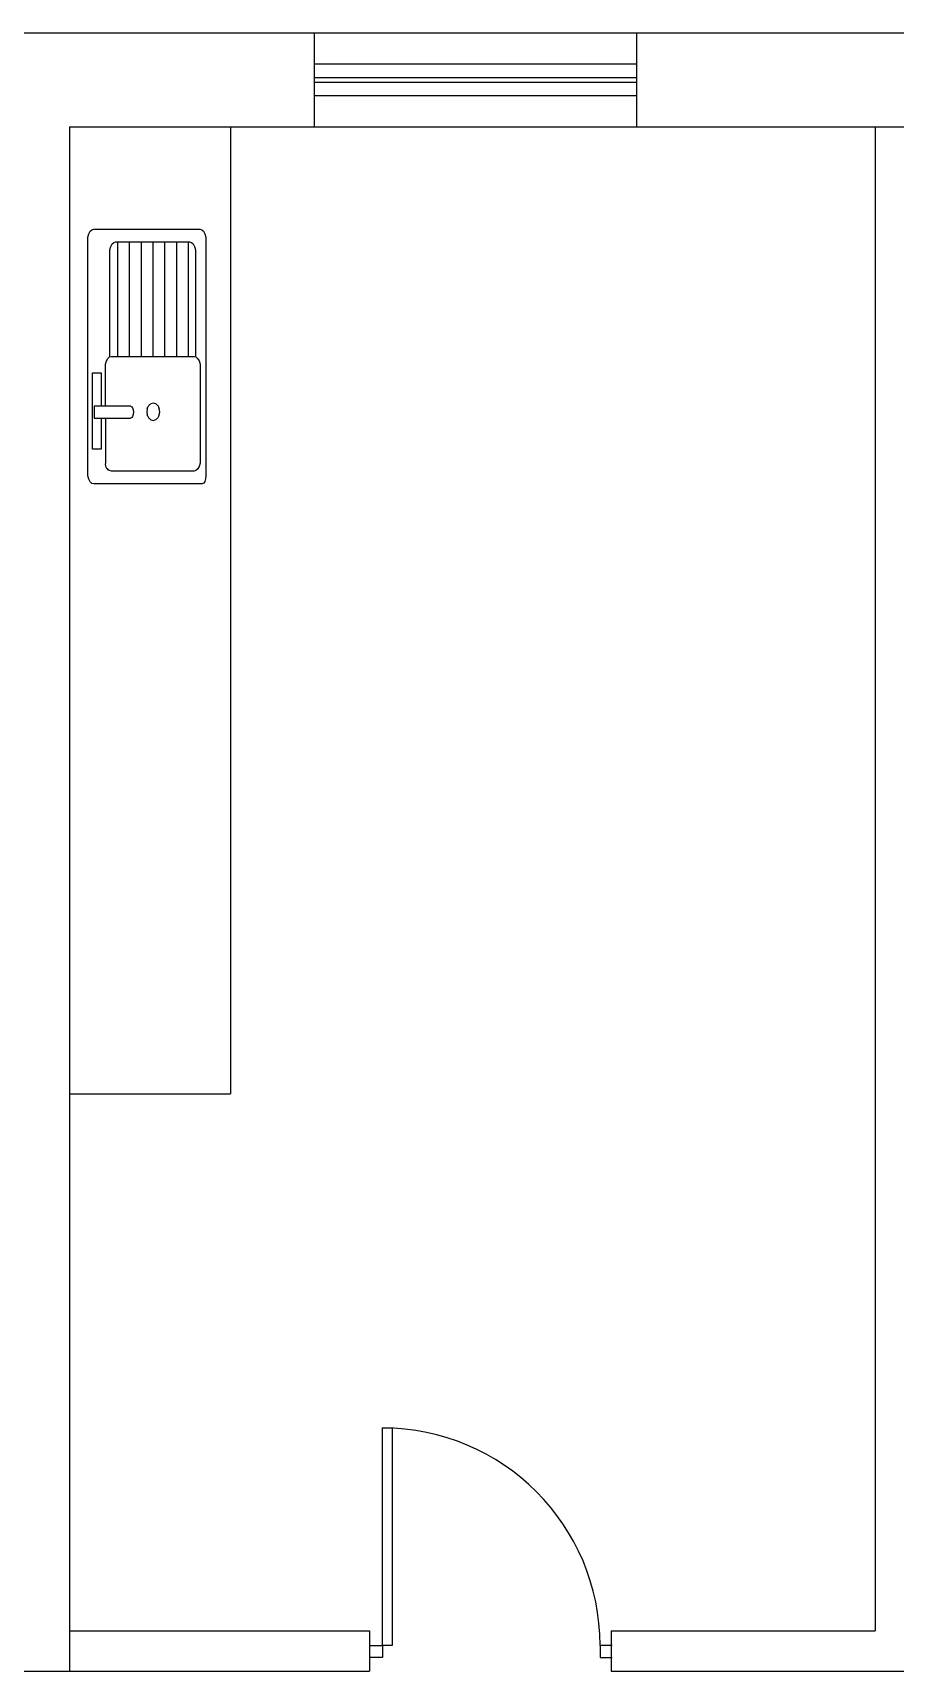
# Model space of a CAD drawing. Extents: x -211487 to 129179, y -113885 to 115281.
# Drawn here: x -26328 to -23116, y -89615 to -83515 of the extents above; entities that cross this region are included whole.
import ezdxf

# ---------------------------------------------------------------- set-up
doc = ezdxf.new("R2010")
doc.units = 0
doc.layers.get('0').update_dxf_attribs({"linetype": 'CONTINUOUS'})
for name, color, linetype in [('BLD-PART', 7, 'CONTINUOUS'), ('BLD-STRUCT', 7, 'CONTINUOUS'), ('DOOR', 7, 'CONTINUOUS'), ('FURNITURE', 7, 'CONTINUOUS'), ('SAN-FIT', 7, 'CONTINUOUS')]:
    doc.layers.add(name, color=color, linetype=linetype)

# ---------------------------------------------------------------- blocks, each defined once
blk = doc.blocks.new('SINKRH')
for p, q in [((0, 0.4687), (0, -0.4688)), ((0.9687, 0.5), (0.05, 0.5002)), ((1, -0.4686), (1, 0.4687)), ((0.1531, 0.4318), (0.1499, 0.422)), ((0.1499, 0.422), (0.1508, 0.4192)), ((0.1508, 0.4192), (0.1508, 0.242)), ((0.2, 0.4502), (0.1799, 0.4479)), ((0.9, 0.4502), (0.2, 0.4502)), ((0.95, 0.0308), (0.95, 0.4189)), ((0.1136, 0.3644), (0.0386, 0.3644)), ((0.0386, 0.3644), (0.0386, 0.0644)), ((0.1136, 0.242), (0.1136, 0.3644)), ((0.0516, 0.1954), (0.0516, 0.242)), ((0.0516, 0.242), (0.3617, 0.242)), ((0.3617, 0.1954), (0.0516, 0.1954)), ((0.1136, 0.0644), (0.1136, 0.1954)), ((0.15, 0.1954), (0.15, 0.0308)), ((0.4997, 0.2171), (0.5033, 0.2291)), ((0.5033, 0.2051), (0.4997, 0.2171)), ((0.5341, 0.249), (0.5538, 0.2509)), ((0.5538, 0.2509), (0.5755, 0.2481)), ((0.6044, 0.2291), (0.608, 0.2171)), ((0.608, 0.2171), (0.6044, 0.2051)), ((0.5538, 0.1832), (0.5322, 0.186)), ((0.5755, 0.186), (0.5538, 0.1832)), ((0.0386, 0.0644), (0.1136, 0.0644)), ((0.1851, 0.001), (0.1851, -0.4188)), ((0.9121, -0.4188), (0.9121, 0.0005)), ((0.2, -0.0004), (0.9, -0.0004)), ((0.25, -0.45), (0.25, -0.0004)), ((0.35, -0.45), (0.35, -0.0004)), ((0.45, -0.45), (0.45, -0.0004)), ((0.55, -0.45), (0.55, -0.0004)), ((0.65, -0.45), (0.65, -0.0004)), ((0.75, -0.45), (0.75, -0.0004)), ((0.85, -0.45), (0.85, -0.0004)), ((0.2351, -0.45), (0.8621, -0.45)), ((0.05, -0.4998), (0.95, -0.4998))]:
    blk.add_line(p, q)
for centre, radius, start, end in [((0.0479, 0.448), 0.0522, 87.70731, 156.59507), ((0.9687, 0.4687), 0.0313, 360, 90), ((0.1824, 0.4102), 0.0364, 119.36759, 143.64381), ((0.193, 0.3914), 0.058, 103.12073, 119.36759), ((0.9023, 0.3982), 0.0521, 23.49901, 92.49022), ((0.3617, 0.2187), 0.0233, 270, 90), ((0.5369, 0.2068), 0.0403, 122.00538, 146.4659), ((0.5369, 0.2273), 0.0403, 213.5341, 237.99462), ((0.5507, 0.1847), 0.0663, 104.51428, 122.00538), ((0.5471, 0.2437), 0.0596, 237.99462, 255.48572), ((0.5605, 0.1905), 0.0596, 57.99462, 75.48572), ((0.5605, 0.2437), 0.0596, 284.51428, 302.00538), ((0.5708, 0.2068), 0.0403, 33.5341, 57.99462), ((0.5708, 0.2273), 0.0403, 302.00538, 326.4659), ((0.1977, 0.0516), 0.0521, 203.49901, 272.49022), ((0.9023, 0.0516), 0.0521, 267.50978, 336.50099), ((0.2328, -0.398), 0.0521, 203.49901, 272.49022), ((0.8643, -0.398), 0.0521, 267.50978, 336.50099), ((0.0476, -0.448), 0.0519, 203.59362, 272.68816), ((0.9523, -0.4478), 0.0521, 267.50978, 336.50099)]:
    blk.add_arc(centre, radius, start, end)
blk = doc.blocks.new('DOORX')
for p, q in [((0.05, 0), (0.05, 0.9)), ((0.05, 0.9), (0.09, 0.9)), ((0.09, 0.9), (0.09, 0)), ((0, 0), (0.05, 0)), ((0.09, 0), (0.05, 0)), ((0.05, 0), (0.05, -0.05)), ((0.05, -0.05), (0, -0.05)), ((0.95, 0), (0.95, -0.05)), ((1, 0), (0.95, 0)), ((0.95, -0.05), (1, -0.05))]:
    blk.add_line(p, q)
blk.add_arc((0.05, 0), 0.9, 0, 90)
blk = doc.blocks.new('STANDARD')
blk.add_blockref('DOORX', (0.5366, 0.2561))

msp = doc.modelspace()

# ---------------------------------------------------------------- linework, layer by layer
at = {"layer": 'BLD-PART'}
for p, q in [((-23191.3, -83864.7), (-23191.3, -89464.7)), ((-26191.3, -89464.7), (-25074.4, -89464.7)), ((-25074.4, -89464.7), (-25074.4, -89614.7)), ((-24174.4, -89464.7), (-24174.4, -89614.7)), ((-24174.4, -89464.7), (-23191.3, -89464.7)), ((-26191.3, -89614.7), (-25074.4, -89614.7)), ((-24174.4, -89614.7), (-21449.2, -89614.7))]:
    msp.add_line(p, q, dxfattribs=at)
at = {"layer": 'BLD-STRUCT'}
for p, q in [((-71791.3, -83514.7), (-3741.3, -83514.7)), ((-25279.8, -83514.7), (-25279.8, -83864.7)), ((-24079.8, -83514.7), (-24079.8, -83864.7)), ((-26191.3, -83864.7), (-26191.3, -89614.7)), ((-26191.3, -83864.7), (-5241.3, -83864.7)), ((-26541.3, -89614.7), (-26191.3, -89614.7))]:
    msp.add_line(p, q, dxfattribs=at)
at = {"layer": 'DOOR'}
for p, q in [((-25279.8, -83630.7), (-24079.8, -83630.7)), ((-25279.8, -83680.7), (-24079.8, -83680.7)), ((-25279.8, -83698.7), (-24079.8, -83698.7)), ((-25279.8, -83748.7), (-24079.8, -83748.7))]:
    msp.add_line(p, q, dxfattribs=at)
at = {"layer": 'FURNITURE'}
for p in [(-25591.3, -83864.7), (-26191.3, -87464.7)]:
    msp.add_line(p, (-25591.3, -87464.7), dxfattribs=at)

# ---------------------------------------------------------------- block references
at = {"layer": 'DOOR', "xscale": 900, "yscale": 900, "zscale": 900}
msp.add_blockref('Standard', (-25553.3, -89749.5), dxfattribs=at)
at = {"layer": 'SAN-FIT', "xscale": -439.4728601832867, "yscale": 947.6495077345817, "zscale": 439.4728601832867, "rotation": 180}
msp.add_blockref('SINKRH', (-26122.8, -84719.9), dxfattribs=at)

doc.saveas('drawing.dxf')
